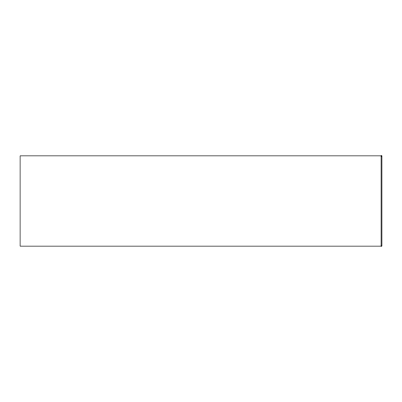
<?xml version="1.0" encoding="UTF-8"?>
<svg xmlns="http://www.w3.org/2000/svg" width="402" height="402" viewBox="0 0 402 402"><rect width="100%" height="100%" fill="white"/><g stroke="black" fill="none" stroke-linecap="round" stroke-linejoin="round"><path stroke-width="0.6" d="M381.116 155.87L381.116 246.13M381.9 155.87L20.1 155.87L20.1 246.13L381.9 246.13L381.9 155.87"/></g></svg>
